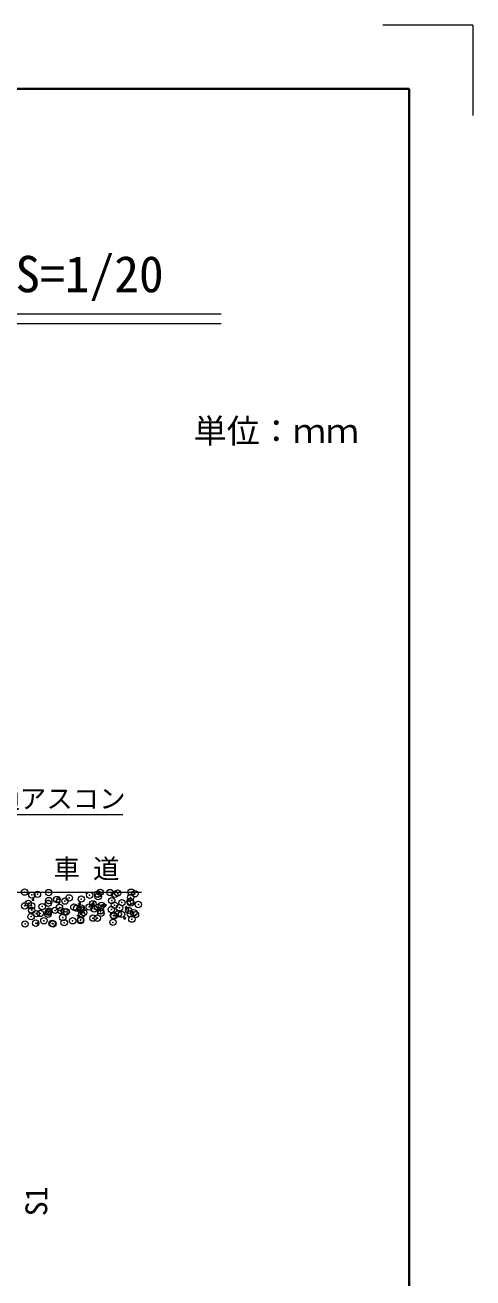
# Model space of a CAD drawing. Units: millimetres at full size, sheet at 1:20; details may follow other scales. Extents: x 62447 to 85128, y -7246 to 532.
# Drawn here: x 65705 to 66407, y -3508 to -1546 of the extents above; entities that cross this region are included whole.
import ezdxf
from ezdxf.enums import TextEntityAlignment as Align

# ---------------------------------------------------------------- set-up
doc = ezdxf.new("R2010")
doc.units = ezdxf.units.MM
doc.header["$LTSCALE"] = 20
doc.header["$PDMODE"] = 32
doc.header["$PDSIZE"] = 10
for name, color, linetype, lineweight in [('Defpoints_2', 8, 'Continuous', 0), ('ハッチング', 7, 'Continuous', 5), ('図枠', 7, 'Continuous', 5), ('基礎', 3, 'Continuous', 13), ('寸法線', 7, 'Continuous', 9), ('引出線', 4, 'Continuous', 9)]:
    doc.layers.add(name, color=color, linetype=linetype, lineweight=lineweight)
doc.layers.add('文字', color=7, linetype='Continuous')
doc.styles.add('ＭＳ ゴシック', font='')
doc.styles.get('ＭＳ ゴシック').set_extended_font_data('MS Gothic')

msp = doc.modelspace()

# ---------------------------------------------------------------- linework, layer by layer
at = {"layer": 'Defpoints_2', "color": 1, "lineweight": 13}
for q in [(66265.74, -1545.57), (66407.16, -1686.99)]:
    msp.add_line((66407.16, -1545.57), q, dxfattribs=at)
at = {"layer": 'ハッチング'}
for p, q in [((65799.01, -2903.64), (65801.37, -2905.24)), ((65801.37, -2905.23), (65801.91, -2903.64)), ((65716.03, -2916.01), (65718.48, -2913.09)), ((65716.03, -2916.01), (65719.07, -2916.28)), ((65718.9, -2916.31), (65718.32, -2913.12)), ((65752.47, -2919.2), (65754.92, -2916.28)), ((65752.47, -2919.2), (65755.51, -2919.46)), ((65754.5, -2914.52), (65759.02, -2915.22)), ((65754.53, -2914.58), (65758.48, -2910.46)), ((65755.34, -2919.49), (65754.75, -2916.31)), ((65756.16, -2919.92), (65758.69, -2921.62)), ((65756.17, -2919.89), (65759.73, -2918.52)), ((65759.01, -2915.28), (65758.45, -2910.46)), ((65758.69, -2921.62), (65759.72, -2918.55)), ((65788.91, -2922.38), (65791.36, -2919.46)), ((65788.91, -2922.39), (65791.94, -2922.65)), ((65791.78, -2922.68), (65791.19, -2919.5)), ((65808.72, -2922.93), (65813.23, -2923.63)), ((65808.74, -2922.99), (65812.7, -2918.86)), ((65813.22, -2923.69), (65812.66, -2918.87)), ((65825.34, -2925.57), (65827.79, -2922.65)), ((65828.21, -2925.87), (65827.63, -2922.69)), ((65829.18, -2923.95), (65832.74, -2922.59)), ((65831.69, -2925.69), (65832.72, -2922.62)), ((65871.85, -2907.6), (65874.38, -2909.3)), ((65871.86, -2907.57), (65875.42, -2906.2)), ((65874.38, -2909.3), (65875.41, -2906.23)), ((65713.48, -2936.3), (65716.01, -2938)), ((65713.49, -2936.27), (65717.05, -2934.91)), ((65716, -2938), (65717.03, -2934.93)), ((65786.48, -2940.37), (65789.01, -2942.07)), ((65786.5, -2940.34), (65790.05, -2938.97)), ((65789.01, -2942.07), (65790.04, -2939)), ((65825.34, -2925.57), (65828.38, -2925.84)), ((65829.17, -2923.98), (65831.69, -2925.69)), ((65859.5, -2944.41), (65863.06, -2943.04)), ((65861.78, -2928.76), (65864.23, -2925.84)), ((65861.78, -2928.76), (65864.82, -2929.03)), ((65862.02, -2946.14), (65863.05, -2943.07)), ((65862.93, -2931.34), (65867.45, -2932.04)), ((65862.96, -2931.4), (65866.92, -2927.27)), ((65864.65, -2929.06), (65864.06, -2925.87)), ((65867.44, -2932.1), (65866.88, -2927.28)), ((65723.57, -2953.64), (65725.53, -2951.3)), ((65725.79, -2953.64), (65725.36, -2951.33)), ((65859.49, -2944.44), (65862.02, -2946.14))]:
    msp.add_line(p, q, dxfattribs=at)
for p in [(65704.18, -2903.64), (65715.62, -2908.14), (65724.38, -2907.01), (65742.01, -2904.33), (65806.18, -2908.49), (65818.89, -2906.82), (65822.96, -2903.89), (65838.13, -2904.28), (65845.6, -2907.02), (65850.08, -2905.03), (65871.26, -2903.77), (65877.2, -2906.18), (65704.59, -2925.26), (65710.06, -2921.14), (65715.01, -2925.05), (65731.71, -2926.41), (65741.39, -2921.24), (65742.14, -2916.92), (65754.86, -2915.25), (65758.83, -2927.55), (65767.47, -2917.66), (65774.09, -2912.71), (65781.53, -2927.15), (65785.95, -2928.7), (65792.81, -2928.53), (65793.13, -2914.41), (65805.53, -2926.85), (65811.16, -2922.07), (65818.9, -2927.51), (65819.52, -2910.6), (65824.77, -2924.32), (65840.79, -2916.98), (65844.98, -2923.94), (65852.96, -2928.13), (65856.85, -2920.1), (65869.57, -2918.42), (65870.41, -2911.9), (65870.64, -2920.68), (65882.58, -2923.05), (65714.39, -2941.96), (65715.31, -2932.09), (65722.28, -2937.32), (65728.77, -2936.96), (65734.45, -2948.48), (65740.77, -2938.15), (65741.49, -2935.28), (65742.42, -2933.23), (65751.91, -2932.24), (65760.73, -2932.75), (65764.08, -2943.39), (65766.86, -2934.57), (65769.54, -2934.38), (65791.9, -2948.23), (65792.17, -2946.89), (65792.52, -2931.32), (65793.71, -2938.31), (65796.66, -2935.52), (65811.41, -2944.36), (65813.07, -2929.84), (65818.28, -2944.42), (65823.33, -2933.22), (65823.78, -2936.67), (65840.19, -2930.99), (65843.49, -2940.13), (65844.37, -2940.85), (65850.9, -2937.81), (65856.21, -2938.46), (65867.3, -2932.14), (65870.03, -2937.59), (65872.36, -2945.91), (65875.45, -2935.92), (65878.01, -2938.96), (65704.83, -2953.56), (65721.61, -2952.23), (65747.37, -2952.79), (65748.72, -2953.38), (65766.24, -2951.48), (65779.45, -2948.56), (65842.73, -2951)]:
    msp.add_point(p, dxfattribs=at)
at = {"layer": '図枠', "lineweight": 40}
for p, q in [((66307.16, -1645.57), (62547.16, -1645.57)), ((66307.16, -7145.57), (66307.16, -1645.57))]:
    msp.add_line(p, q, dxfattribs=at)
at = {"layer": '図枠', "lineweight": 13}
for p, q in [((62842.09, -1998.07), (66012.22, -1998.07)), ((62842.09, -2013.07), (66012.22, -2013.07))]:
    msp.add_line(p, q, dxfattribs=at)
at = {"layer": '基礎'}
msp.add_line((65397.03, -2903.64), (65887.44, -2903.64), dxfattribs=at)
at = {"layer": '引出線'}
msp.add_lwpolyline([(65510.74, -2903.64), (65613.86, -2782.21), (65858.16, -2782.21)], dxfattribs=at)

# ---------------------------------------------------------------- texts
at = {"layer": '図枠', "style": 'ＭＳ ゴシック'}
for s, height, p in [('都市型側溝 バリアフリータイプ ３００型\u3000\u3000布設標準構造図（縦断Ｔ-25）\u3000S=1/20', 56.96, (64427.16, -1935.57)), ('単位：ｍｍ', 37.98, (66098.82, -2181.31))]:
    msp.add_text(s, height=height, dxfattribs=at).set_placement(p, align=Align.MIDDLE_CENTER)
at = {"layer": '寸法線', "style": 'ＭＳ ゴシック'}
msp.add_text('S1', height=34.18, rotation=90, dxfattribs=at).set_placement((65722.59, -3387.94), align=Align.MIDDLE_CENTER)
at = {"layer": '引出線', "style": 'ＭＳ ゴシック'}
msp.add_text('普通アスコン', height=30.38, dxfattribs=at).set_placement((65613.86, -2742.02), align=Align.TOP_LEFT)
at = {"layer": '文字', "style": 'ＭＳ ゴシック'}
msp.add_text('車 道', height=30.38, dxfattribs=at).set_placement((65801.25, -2867.1), align=Align.MIDDLE_CENTER)

doc.saveas('drawing.dxf')
